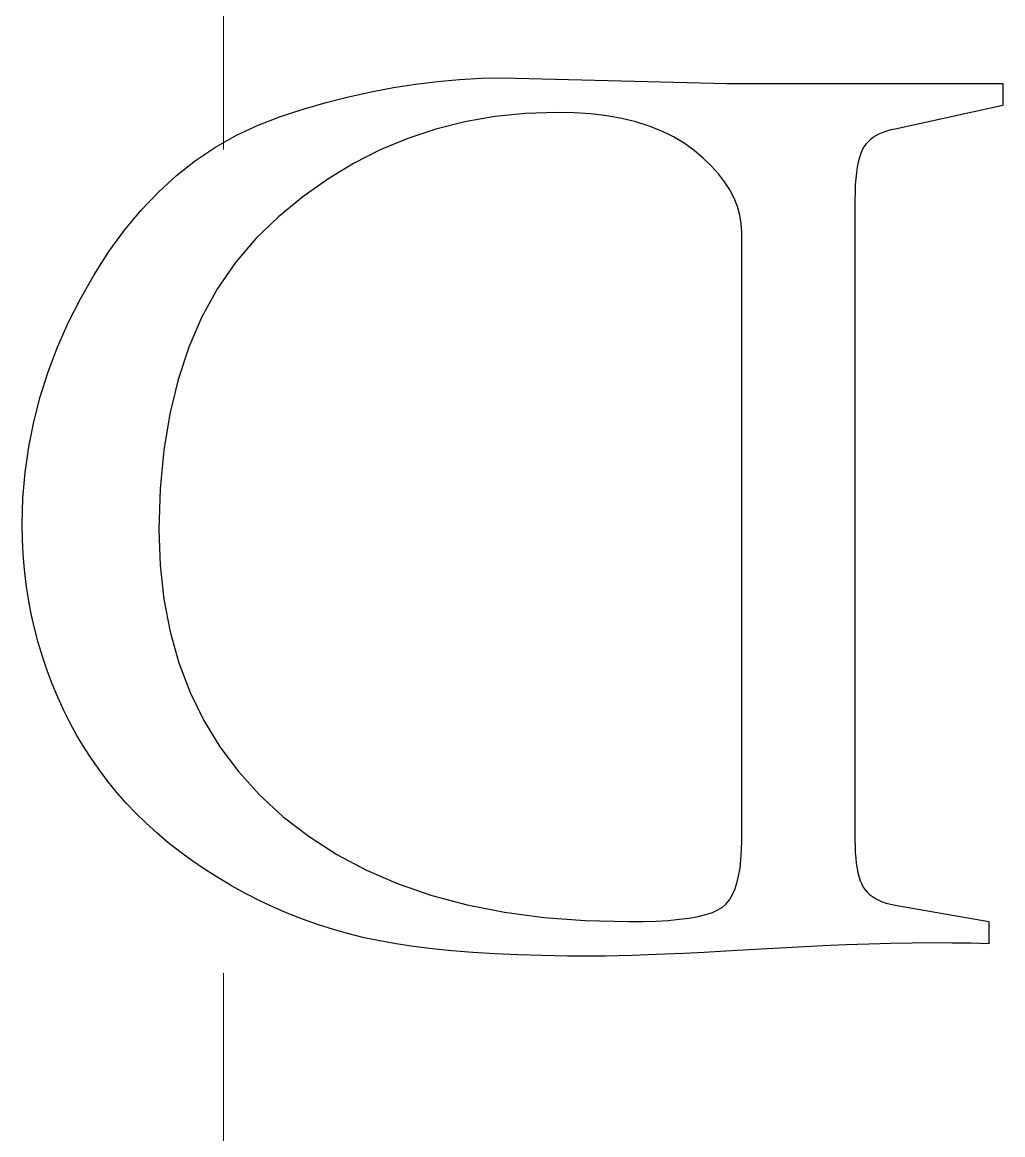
# Model space of a CAD drawing. Header units: millimetres. Extents: x -105 to 105, y -148 to 148.
# Drawn here: x 0.373 to 2.753, y 82.397 to 85.098 of the extents above; entities that cross this region are included whole.
import ezdxf

# ---------------------------------------------------------------- set-up
doc = ezdxf.new("R2010")
doc.units = ezdxf.units.MM
doc.linetypes.add('点画线', pattern=[18, 12, -2, 2, -2])
doc.layers.get('0').update_dxf_attribs({"lineweight": 18})

msp = doc.modelspace()

# ---------------------------------------------------------------- linework, layer by layer
at = {"linetype": '点画线'}
msp.add_line((0.8608, 118.7892), (0.8608, 75.0576), dxfattribs=at)
at = {"color": 7, "lineweight": 30, "ltscale": 0.001378}
msp.add_line((1.2193, 84.9287), (1.2734, 84.9391), dxfattribs=at)
at = {"color": 7, "lineweight": 30, "ltscale": 0.001362}
msp.add_line((1.2734, 84.9391), (1.3272, 84.9475), dxfattribs=at)
at = {"color": 7, "lineweight": 30, "ltscale": 0.001347}
msp.add_line((1.3272, 84.9475), (1.3807, 84.9541), dxfattribs=at)
at = {"color": 7, "lineweight": 30, "ltscale": 0.001334}
msp.add_line((1.3807, 84.9541), (1.4338, 84.9588), dxfattribs=at)
at = {"color": 7, "lineweight": 30, "ltscale": 0.001322}
msp.add_line((1.4338, 84.9588), (1.4866, 84.9616), dxfattribs=at)
at = {"color": 7, "lineweight": 30, "ltscale": 0.001312}
msp.add_line((1.4866, 84.9616), (1.5391, 84.9625), dxfattribs=at)
at = {"color": 7, "lineweight": 30, "ltscale": 0.013581}
msp.add_line((1.5391, 84.9625), (2.0821, 84.9491), dxfattribs=at)
at = {"color": 7, "lineweight": 30, "ltscale": 0.016761}
msp.add_line((2.0821, 84.9491), (2.7526, 84.9491), dxfattribs=at)
at = {"color": 7, "lineweight": 30, "ltscale": 0.001341}
for p, q in [((2.7526, 84.9491), (2.7526, 84.8955)), ((2.719, 82.9143), (2.719, 82.8607))]:
    msp.add_line(p, q, dxfattribs=at)
at = {"color": 7, "lineweight": 30, "ltscale": 0.001415}
msp.add_line((1.11, 84.9025), (1.1648, 84.9165), dxfattribs=at)
at = {"color": 7, "lineweight": 30, "ltscale": 0.001396}
msp.add_line((1.1648, 84.9165), (1.2193, 84.9287), dxfattribs=at)
at = {"color": 7, "lineweight": 30, "ltscale": 0.001457}
for p, q in [((0.9994, 84.8687), (1.0548, 84.8865)), ((0.7934, 84.7622), (0.8418, 84.7947))]:
    msp.add_line(p, q, dxfattribs=at)
at = {"color": 7, "lineweight": 30, "ltscale": 0.001435}
msp.add_line((1.0548, 84.8865), (1.11, 84.9025), dxfattribs=at)
at = {"color": 7, "lineweight": 30, "ltscale": 0.00669}
msp.add_line((2.7526, 84.8955), (2.4911, 84.8385), dxfattribs=at)
at = {"color": 7, "lineweight": 30, "ltscale": 0.00146}
msp.add_line((0.9448, 84.8479), (0.9994, 84.8687), dxfattribs=at)
at = {"color": 7, "lineweight": 30, "ltscale": 0.001836}
msp.add_line((1.5194, 84.8686), (1.4471, 84.856), dxfattribs=at)
at = {"color": 7, "lineweight": 30, "ltscale": 0.001865}
msp.add_line((1.5937, 84.8762), (1.5194, 84.8686), dxfattribs=at)
at = {"color": 7, "lineweight": 30, "ltscale": 0.001905}
msp.add_line((1.6698, 84.8787), (1.5937, 84.8762), dxfattribs=at)
at = {"color": 7, "lineweight": 30, "ltscale": 0.001064}
msp.add_line((1.7124, 84.8778), (1.6698, 84.8787), dxfattribs=at)
at = {"color": 7, "lineweight": 30, "ltscale": 0.001015}
msp.add_line((1.7529, 84.875), (1.7124, 84.8778), dxfattribs=at)
at = {"color": 7, "lineweight": 30, "ltscale": 0.000968538}
msp.add_line((1.7913, 84.8704), (1.7529, 84.875), dxfattribs=at)
at = {"color": 7, "lineweight": 30, "ltscale": 0.000924755}
msp.add_line((1.8278, 84.864), (1.7913, 84.8704), dxfattribs=at)
at = {"color": 7, "lineweight": 30, "ltscale": 0.000883734}
msp.add_line((1.8621, 84.8557), (1.8278, 84.864), dxfattribs=at)
at = {"color": 7, "lineweight": 30, "ltscale": 0.001451}
msp.add_line((0.8922, 84.8233), (0.9448, 84.8479), dxfattribs=at)
at = {"color": 7, "lineweight": 30, "ltscale": 0.001805}
msp.add_line((1.3767, 84.8382), (1.3082, 84.8155), dxfattribs=at)
at = {"color": 7, "lineweight": 30, "ltscale": 0.001815}
msp.add_line((1.4471, 84.856), (1.3767, 84.8382), dxfattribs=at)
at = {"color": 7, "lineweight": 30, "ltscale": 0.000847205}
msp.add_line((1.8945, 84.8455), (1.8621, 84.8557), dxfattribs=at)
at = {"color": 7, "lineweight": 30, "ltscale": 0.000814349}
msp.add_line((1.9248, 84.8336), (1.8945, 84.8455), dxfattribs=at)
at = {"color": 7, "lineweight": 30, "ltscale": 0.000786146}
msp.add_line((1.953, 84.8197), (1.9248, 84.8336), dxfattribs=at)
at = {"color": 7, "lineweight": 30, "ltscale": 0.000231288}
msp.add_line((2.4618, 84.8304), (2.4533, 84.8267), dxfattribs=at)
at = {"color": 7, "lineweight": 30, "ltscale": 0.000241767}
msp.add_line((2.4709, 84.8335), (2.4618, 84.8304), dxfattribs=at)
at = {"color": 7, "lineweight": 30, "ltscale": 0.000253591}
msp.add_line((2.4807, 84.8363), (2.4709, 84.8335), dxfattribs=at)
at = {"color": 7, "lineweight": 30, "ltscale": 0.000266137}
msp.add_line((2.4911, 84.8385), (2.4807, 84.8363), dxfattribs=at)
at = {"color": 7, "lineweight": 30, "ltscale": 0.00145}
msp.add_line((0.8418, 84.7947), (0.8922, 84.8233), dxfattribs=at)
at = {"color": 7, "lineweight": 30, "ltscale": 0.001804}
msp.add_line((1.3082, 84.8155), (1.2416, 84.7876), dxfattribs=at)
at = {"color": 7, "lineweight": 30, "ltscale": 0.000763208}
msp.add_line((1.9792, 84.8041), (1.953, 84.8197), dxfattribs=at)
at = {"color": 7, "lineweight": 30, "ltscale": 0.000745791}
msp.add_line((2.0033, 84.7865), (1.9792, 84.8041), dxfattribs=at)
at = {"color": 7, "lineweight": 30, "ltscale": 0.000200245}
msp.add_line((2.4257, 84.8074), (2.4203, 84.8014), dxfattribs=at)
at = {"color": 7, "lineweight": 30, "ltscale": 0.000203115}
msp.add_line((2.4316, 84.8129), (2.4257, 84.8074), dxfattribs=at)
at = {"color": 7, "lineweight": 30, "ltscale": 0.000207839}
msp.add_line((2.4382, 84.818), (2.4316, 84.8129), dxfattribs=at)
at = {"color": 7, "lineweight": 30, "ltscale": 0.000213872}
msp.add_line((2.4454, 84.8226), (2.4382, 84.818), dxfattribs=at)
at = {"color": 7, "lineweight": 30, "ltscale": 0.000221988}
msp.add_line((2.4533, 84.8267), (2.4454, 84.8226), dxfattribs=at)
at = {"color": 7, "lineweight": 30, "ltscale": 0.001814}
msp.add_line((1.2416, 84.7876), (1.1769, 84.7547), dxfattribs=at)
at = {"color": 7, "lineweight": 30, "ltscale": 0.00071961}
msp.add_line((2.0253, 84.768), (2.0033, 84.7865), dxfattribs=at)
at = {"color": 7, "lineweight": 30, "ltscale": 0.000256161}
msp.add_line((2.4078, 84.7791), (2.4046, 84.7694), dxfattribs=at)
at = {"color": 7, "lineweight": 30, "ltscale": 0.000232267}
msp.add_line((2.4115, 84.7876), (2.4078, 84.7791), dxfattribs=at)
at = {"color": 7, "lineweight": 30, "ltscale": 0.000209869}
msp.add_line((2.4157, 84.7949), (2.4115, 84.7876), dxfattribs=at)
at = {"color": 7, "lineweight": 30, "ltscale": 0.000199732}
msp.add_line((2.4203, 84.8014), (2.4157, 84.7949), dxfattribs=at)
at = {"color": 7, "lineweight": 30, "ltscale": 0.001473}
for p, q in [((0.7471, 84.7258), (0.7934, 84.7622)), ((2.3157, 82.8553), (2.2568, 82.8524))]:
    msp.add_line(p, q, dxfattribs=at)
at = {"color": 7, "lineweight": 30, "ltscale": 0.001834}
msp.add_line((1.1769, 84.7547), (1.1141, 84.7167), dxfattribs=at)
at = {"color": 7, "lineweight": 30, "ltscale": 0.000681496}
msp.add_line((2.045, 84.7491), (2.0253, 84.768), dxfattribs=at)
at = {"color": 7, "lineweight": 30, "ltscale": 0.000646979}
msp.add_line((2.0623, 84.7299), (2.045, 84.7491), dxfattribs=at)
at = {"color": 7, "lineweight": 30, "ltscale": 0.000309313}
msp.add_line((2.4017, 84.7584), (2.3993, 84.7463), dxfattribs=at)
at = {"color": 7, "lineweight": 30, "ltscale": 0.000282383}
msp.add_line((2.4046, 84.7694), (2.4017, 84.7584), dxfattribs=at)
at = {"color": 7, "lineweight": 30, "ltscale": 0.001496}
msp.add_line((0.7029, 84.6854), (0.7471, 84.7258), dxfattribs=at)
at = {"color": 7, "lineweight": 30, "ltscale": 0.000615214}
msp.add_line((2.0774, 84.7104), (2.0623, 84.7299), dxfattribs=at)
at = {"color": 7, "lineweight": 30, "ltscale": 0.000365726}
msp.add_line((2.3974, 84.733), (2.3958, 84.7184), dxfattribs=at)
at = {"color": 7, "lineweight": 30, "ltscale": 0.000336989}
msp.add_line((2.3993, 84.7463), (2.3974, 84.733), dxfattribs=at)
at = {"color": 7, "lineweight": 30, "ltscale": 0.001863}
msp.add_line((1.1141, 84.7167), (1.0533, 84.6737), dxfattribs=at)
at = {"color": 7, "lineweight": 30, "ltscale": 0.000588284}
msp.add_line((2.0901, 84.6906), (2.0774, 84.7104), dxfattribs=at)
at = {"color": 7, "lineweight": 30, "ltscale": 0.000424313}
msp.add_line((2.3947, 84.7027), (2.3941, 84.6857), dxfattribs=at)
at = {"color": 7, "lineweight": 30, "ltscale": 0.000394811}
msp.add_line((2.3958, 84.7184), (2.3947, 84.7027), dxfattribs=at)
at = {"color": 7, "lineweight": 30, "ltscale": 0.001528}
msp.add_line((0.6608, 84.6412), (0.7029, 84.6854), dxfattribs=at)
at = {"color": 7, "lineweight": 30, "ltscale": 0.001902}
msp.add_line((1.0533, 84.6737), (0.9943, 84.6256), dxfattribs=at)
at = {"color": 7, "lineweight": 30, "ltscale": 0.000565761}
msp.add_line((2.1005, 84.6705), (2.0901, 84.6906), dxfattribs=at)
at = {"color": 7, "lineweight": 30, "ltscale": 0.000548777}
msp.add_line((2.1086, 84.6501), (2.1005, 84.6705), dxfattribs=at)
at = {"color": 7, "lineweight": 30, "ltscale": 0.000454364}
msp.add_line((2.3941, 84.6857), (2.3939, 84.6675), dxfattribs=at)
at = {"color": 7, "lineweight": 30, "ltscale": 0.001567}
msp.add_line((0.6207, 84.593), (0.6608, 84.6412), dxfattribs=at)
at = {"color": 7, "lineweight": 30, "ltscale": 0.000537281}
msp.add_line((2.1144, 84.6294), (2.1086, 84.6501), dxfattribs=at)
at = {"color": 7, "lineweight": 30, "ltscale": 0.038885}
msp.add_line((2.3939, 84.6675), (2.3939, 83.1121), dxfattribs=at)
at = {"color": 7, "lineweight": 30, "ltscale": 0.001914}
for p, q in [((0.9943, 84.6256), (0.9392, 84.5725)), ((0.7526, 83.5424), (0.7798, 83.4708))]:
    msp.add_line(p, q, dxfattribs=at)
at = {"color": 7, "lineweight": 30, "ltscale": 0.000532028}
msp.add_line((2.1178, 84.6084), (2.1144, 84.6294), dxfattribs=at)
at = {"color": 7, "lineweight": 30, "ltscale": 0.001612}
msp.add_line((0.5827, 84.5409), (0.6207, 84.593), dxfattribs=at)
at = {"color": 7, "lineweight": 30, "ltscale": 0.0005335}
msp.add_line((2.119, 84.5871), (2.1178, 84.6084), dxfattribs=at)
at = {"color": 7, "lineweight": 30, "ltscale": 0.036874}
msp.add_line((2.119, 83.1121), (2.119, 84.5871), dxfattribs=at)
at = {"color": 7, "lineweight": 30, "ltscale": 0.001907}
msp.add_line((0.9392, 84.5725), (0.89, 84.5143), dxfattribs=at)
at = {"color": 7, "lineweight": 30, "ltscale": 0.001664}
msp.add_line((0.5468, 84.4848), (0.5827, 84.5409), dxfattribs=at)
at = {"color": 7, "lineweight": 30, "ltscale": 0.00192}
msp.add_line((0.89, 84.5143), (0.8465, 84.451), dxfattribs=at)
at = {"color": 7, "lineweight": 30, "ltscale": 0.001675}
msp.add_line((0.5137, 84.4266), (0.5468, 84.4848), dxfattribs=at)
at = {"color": 7, "lineweight": 30, "ltscale": 0.001645}
msp.add_line((0.4841, 84.3679), (0.5137, 84.4266), dxfattribs=at)
at = {"color": 7, "lineweight": 30, "ltscale": 0.001951}
msp.add_line((0.8465, 84.451), (0.8088, 84.3827), dxfattribs=at)
at = {"color": 7, "lineweight": 30, "ltscale": 0.002001}
msp.add_line((0.8088, 84.3827), (0.7769, 84.3093), dxfattribs=at)
at = {"color": 7, "lineweight": 30, "ltscale": 0.001619}
msp.add_line((0.4579, 84.3086), (0.4841, 84.3679), dxfattribs=at)
at = {"color": 7, "lineweight": 30, "ltscale": 0.001598}
msp.add_line((0.4353, 84.2489), (0.4579, 84.3086), dxfattribs=at)
at = {"color": 7, "lineweight": 30, "ltscale": 0.002067}
msp.add_line((0.7769, 84.3093), (0.7508, 84.2308), dxfattribs=at)
at = {"color": 7, "lineweight": 30, "ltscale": 0.001581}
msp.add_line((0.4161, 84.1886), (0.4353, 84.2489), dxfattribs=at)
at = {"color": 7, "lineweight": 30, "ltscale": 0.002149}
msp.add_line((0.7508, 84.2308), (0.7305, 84.1473), dxfattribs=at)
at = {"color": 7, "lineweight": 30, "ltscale": 0.001569}
msp.add_line((0.4004, 84.1278), (0.4161, 84.1886), dxfattribs=at)
at = {"color": 7, "lineweight": 30, "ltscale": 0.001562}
for p, q in [((0.3882, 84.0666), (0.4004, 84.1278)), ((0.3742, 83.9425), (0.3795, 84.0048))]:
    msp.add_line(p, q, dxfattribs=at)
at = {"color": 7, "lineweight": 30, "ltscale": 0.002244}
msp.add_line((0.7305, 84.1473), (0.716, 84.0587), dxfattribs=at)
at = {"color": 7, "lineweight": 30, "ltscale": 0.001559}
msp.add_line((0.3795, 84.0048), (0.3882, 84.0666), dxfattribs=at)
at = {"color": 7, "lineweight": 30, "ltscale": 0.002351}
msp.add_line((0.716, 84.0587), (0.7073, 83.9651), dxfattribs=at)
at = {"color": 7, "lineweight": 30, "ltscale": 0.00157}
msp.add_line((0.3725, 83.8798), (0.3742, 83.9425), dxfattribs=at)
at = {"color": 7, "lineweight": 30, "ltscale": 0.002469}
msp.add_line((0.7073, 83.9651), (0.7044, 83.8664), dxfattribs=at)
at = {"color": 7, "lineweight": 30, "ltscale": 0.000933578}
msp.add_line((0.3731, 83.8424), (0.3725, 83.8798), dxfattribs=at)
at = {"color": 7, "lineweight": 30, "ltscale": 0.002167}
msp.add_line((0.7044, 83.8664), (0.7074, 83.7797), dxfattribs=at)
at = {"color": 7, "lineweight": 30, "ltscale": 0.000924644}
msp.add_line((0.3749, 83.8055), (0.3731, 83.8424), dxfattribs=at)
at = {"color": 7, "lineweight": 30, "ltscale": 0.000916721}
msp.add_line((0.3779, 83.7689), (0.3749, 83.8055), dxfattribs=at)
at = {"color": 7, "lineweight": 30, "ltscale": 0.002084}
msp.add_line((0.7074, 83.7797), (0.7164, 83.6969), dxfattribs=at)
at = {"color": 7, "lineweight": 30, "ltscale": 0.00090948}
msp.add_line((0.3822, 83.7328), (0.3779, 83.7689), dxfattribs=at)
at = {"color": 7, "lineweight": 30, "ltscale": 0.000903636}
msp.add_line((0.3876, 83.6971), (0.3822, 83.7328), dxfattribs=at)
at = {"color": 7, "lineweight": 30, "ltscale": 0.000898745}
msp.add_line((0.3942, 83.6617), (0.3876, 83.6971), dxfattribs=at)
at = {"color": 7, "lineweight": 30, "ltscale": 0.002013}
msp.add_line((0.7164, 83.6969), (0.7315, 83.6178), dxfattribs=at)
at = {"color": 7, "lineweight": 30, "ltscale": 0.00089497}
msp.add_line((0.4021, 83.6268), (0.3942, 83.6617), dxfattribs=at)
at = {"color": 7, "lineweight": 30, "ltscale": 0.000892412}
msp.add_line((0.4111, 83.5923), (0.4021, 83.6268), dxfattribs=at)
at = {"color": 7, "lineweight": 30, "ltscale": 0.001957}
msp.add_line((0.7315, 83.6178), (0.7526, 83.5424), dxfattribs=at)
at = {"color": 7, "lineweight": 30, "ltscale": 0.000890892}
msp.add_line((0.4214, 83.5582), (0.4111, 83.5923), dxfattribs=at)
at = {"color": 7, "lineweight": 30, "ltscale": 0.000890395}
msp.add_line((0.4328, 83.5244), (0.4214, 83.5582), dxfattribs=at)
at = {"color": 7, "lineweight": 30, "ltscale": 0.000885792}
msp.add_line((0.4454, 83.4913), (0.4328, 83.5244), dxfattribs=at)
at = {"color": 7, "lineweight": 30, "ltscale": 0.000876926}
msp.add_line((0.4589, 83.4589), (0.4454, 83.4913), dxfattribs=at)
at = {"color": 7, "lineweight": 30, "ltscale": 0.000869083}
msp.add_line((0.4734, 83.4273), (0.4589, 83.4589), dxfattribs=at)
at = {"color": 7, "lineweight": 30, "ltscale": 0.001888}
msp.add_line((0.7798, 83.4708), (0.813, 83.403), dxfattribs=at)
at = {"color": 7, "lineweight": 30, "ltscale": 0.00086212}
msp.add_line((0.4889, 83.3965), (0.4734, 83.4273), dxfattribs=at)
at = {"color": 7, "lineweight": 30, "ltscale": 0.001878}
msp.add_line((0.813, 83.403), (0.8522, 83.3389), dxfattribs=at)
at = {"color": 7, "lineweight": 30, "ltscale": 0.000856392}
msp.add_line((0.5053, 83.3665), (0.4889, 83.3965), dxfattribs=at)
at = {"color": 7, "lineweight": 30, "ltscale": 0.000851859}
msp.add_line((0.5228, 83.3372), (0.5053, 83.3665), dxfattribs=at)
at = {"color": 7, "lineweight": 30, "ltscale": 0.00084804}
msp.add_line((0.5411, 83.3087), (0.5228, 83.3372), dxfattribs=at)
at = {"color": 7, "lineweight": 30, "ltscale": 0.001886}
msp.add_line((0.8522, 83.3389), (0.8975, 83.2785), dxfattribs=at)
at = {"color": 7, "lineweight": 30, "ltscale": 0.000845643}
msp.add_line((0.5605, 83.2809), (0.5411, 83.3087), dxfattribs=at)
at = {"color": 7, "lineweight": 30, "ltscale": 0.000844501}
msp.add_line((0.5808, 83.254), (0.5605, 83.2809), dxfattribs=at)
at = {"color": 7, "lineweight": 30, "ltscale": 0.001909}
msp.add_line((0.8975, 83.2785), (0.9487, 83.2219), dxfattribs=at)
at = {"color": 7, "lineweight": 30, "ltscale": 0.000844032}
msp.add_line((0.6021, 83.2278), (0.5808, 83.254), dxfattribs=at)
at = {"color": 7, "lineweight": 30, "ltscale": 0.000848213}
msp.add_line((0.6245, 83.2023), (0.6021, 83.2278), dxfattribs=at)
at = {"color": 7, "lineweight": 30, "ltscale": 0.001949}
msp.add_line((0.9487, 83.2219), (1.0061, 83.1691), dxfattribs=at)
at = {"color": 7, "lineweight": 30, "ltscale": 0.000856979}
msp.add_line((0.6481, 83.1774), (0.6245, 83.2023), dxfattribs=at)
at = {"color": 7, "lineweight": 30, "ltscale": 0.000866735}
msp.add_line((0.6729, 83.1532), (0.6481, 83.1774), dxfattribs=at)
at = {"color": 7, "lineweight": 30, "ltscale": 0.00198}
msp.add_line((1.0061, 83.1691), (1.0688, 83.1207), dxfattribs=at)
at = {"color": 7, "lineweight": 30, "ltscale": 0.000877844}
msp.add_line((0.6989, 83.1296), (0.6729, 83.1532), dxfattribs=at)
at = {"color": 7, "lineweight": 30, "ltscale": 0.000889992}
msp.add_line((0.7262, 83.1067), (0.6989, 83.1296), dxfattribs=at)
at = {"color": 7, "lineweight": 30, "ltscale": 0.000903502}
msp.add_line((0.7546, 83.0844), (0.7262, 83.1067), dxfattribs=at)
at = {"color": 7, "lineweight": 30, "ltscale": 0.002003}
msp.add_line((1.0688, 83.1207), (1.1361, 83.0774), dxfattribs=at)
at = {"color": 7, "lineweight": 30, "ltscale": 0.000614086}
msp.add_line((2.1185, 83.0876), (2.119, 83.1121), dxfattribs=at)
at = {"color": 7, "lineweight": 30, "ltscale": 0.000390656}
msp.add_line((2.3939, 83.1121), (2.3941, 83.0965), dxfattribs=at)
at = {"color": 7, "lineweight": 30, "ltscale": 0.000917577}
msp.add_line((0.7842, 83.0627), (0.7546, 83.0844), dxfattribs=at)
at = {"color": 7, "lineweight": 30, "ltscale": 0.002039}
msp.add_line((1.1361, 83.0774), (1.2082, 83.0392), dxfattribs=at)
at = {"color": 7, "lineweight": 30, "ltscale": 0.000568723}
msp.add_line((2.1171, 83.0649), (2.1185, 83.0876), dxfattribs=at)
at = {"color": 7, "lineweight": 30, "ltscale": 0.000367482}
msp.add_line((2.3941, 83.0965), (2.3947, 83.0818), dxfattribs=at)
at = {"color": 7, "lineweight": 30, "ltscale": 0.000344245}
msp.add_line((2.3947, 83.0818), (2.3957, 83.0681), dxfattribs=at)
at = {"color": 7, "lineweight": 30, "ltscale": 0.000933372}
msp.add_line((0.8151, 83.0417), (0.7842, 83.0627), dxfattribs=at)
at = {"color": 7, "lineweight": 30, "ltscale": 0.000525125}
msp.add_line((2.1148, 83.044), (2.1171, 83.0649), dxfattribs=at)
at = {"color": 7, "lineweight": 30, "ltscale": 0.000322161}
msp.add_line((2.3957, 83.0681), (2.3971, 83.0553), dxfattribs=at)
at = {"color": 7, "lineweight": 30, "ltscale": 0.000300018}
msp.add_line((2.3971, 83.0553), (2.3989, 83.0434), dxfattribs=at)
at = {"color": 7, "lineweight": 30, "ltscale": 0.000949724}
msp.add_line((0.8471, 83.0213), (0.8151, 83.0417), dxfattribs=at)
at = {"color": 7, "lineweight": 30, "ltscale": 0.000966775}
msp.add_line((0.8804, 83.0015), (0.8471, 83.0213), dxfattribs=at)
at = {"color": 7, "lineweight": 30, "ltscale": 0.00209}
msp.add_line((1.2082, 83.0392), (1.285, 83.0061), dxfattribs=at)
at = {"color": 7, "lineweight": 30, "ltscale": 0.000442341}
msp.add_line((2.1073, 83.0078), (2.1115, 83.025), dxfattribs=at)
at = {"color": 7, "lineweight": 30, "ltscale": 0.000482556}
msp.add_line((2.1115, 83.025), (2.1148, 83.044), dxfattribs=at)
at = {"color": 7, "lineweight": 30, "ltscale": 0.000278864}
msp.add_line((2.3989, 83.0434), (2.4011, 83.0325), dxfattribs=at)
at = {"color": 7, "lineweight": 30, "ltscale": 0.000258101}
msp.add_line((2.4011, 83.0325), (2.4037, 83.0225), dxfattribs=at)
at = {"color": 7, "lineweight": 30, "ltscale": 0.000238428}
msp.add_line((2.4037, 83.0225), (2.4067, 83.0134), dxfattribs=at)
at = {"color": 7, "lineweight": 30, "ltscale": 0.000973589}
msp.add_line((0.9144, 82.9827), (0.8804, 83.0015), dxfattribs=at)
at = {"color": 7, "lineweight": 30, "ltscale": 0.002154}
msp.add_line((1.285, 83.0061), (1.3664, 82.978), dxfattribs=at)
at = {"color": 7, "lineweight": 30, "ltscale": 0.000404539}
msp.add_line((2.1021, 82.9924), (2.1073, 83.0078), dxfattribs=at)
at = {"color": 7, "lineweight": 30, "ltscale": 0.000220096}
msp.add_line((2.4067, 83.0134), (2.4102, 83.0053), dxfattribs=at)
at = {"color": 7, "lineweight": 30, "ltscale": 0.000203335}
msp.add_line((2.4102, 83.0053), (2.414, 82.9981), dxfattribs=at)
at = {"color": 7, "lineweight": 30, "ltscale": 0.00019542}
msp.add_line((2.414, 82.9981), (2.4184, 82.9917), dxfattribs=at)
at = {"color": 7, "lineweight": 30, "ltscale": 0.00096895}
msp.add_line((0.949, 82.965), (0.9144, 82.9827), dxfattribs=at)
at = {"color": 7, "lineweight": 30, "ltscale": 0.002229}
msp.add_line((1.3664, 82.978), (1.4526, 82.9551), dxfattribs=at)
at = {"color": 7, "lineweight": 30, "ltscale": 0.000316058}
msp.add_line((2.081, 82.9575), (2.089, 82.9673), dxfattribs=at)
at = {"color": 7, "lineweight": 30, "ltscale": 0.000340161}
msp.add_line((2.089, 82.9673), (2.096, 82.979), dxfattribs=at)
at = {"color": 7, "lineweight": 30, "ltscale": 0.00037023}
msp.add_line((2.096, 82.979), (2.1021, 82.9924), dxfattribs=at)
at = {"color": 7, "lineweight": 30, "ltscale": 0.000197241}
msp.add_line((2.4184, 82.9917), (2.4235, 82.9857), dxfattribs=at)
at = {"color": 7, "lineweight": 30, "ltscale": 0.000201714}
msp.add_line((2.4235, 82.9857), (2.4294, 82.9801), dxfattribs=at)
at = {"color": 7, "lineweight": 30, "ltscale": 0.000208026}
msp.add_line((2.4294, 82.9801), (2.436, 82.9751), dxfattribs=at)
at = {"color": 7, "lineweight": 30, "ltscale": 0.000216452}
msp.add_line((2.436, 82.9751), (2.4433, 82.9705), dxfattribs=at)
at = {"color": 7, "lineweight": 30, "ltscale": 0.000226819}
msp.add_line((2.4433, 82.9705), (2.4514, 82.9664), dxfattribs=at)
at = {"color": 7, "lineweight": 30, "ltscale": 0.000965446}
msp.add_line((0.9839, 82.9486), (0.949, 82.965), dxfattribs=at)
at = {"color": 7, "lineweight": 30, "ltscale": 0.000962569}
msp.add_line((1.0193, 82.9334), (0.9839, 82.9486), dxfattribs=at)
at = {"color": 7, "lineweight": 30, "ltscale": 0.002314}
msp.add_line((1.4526, 82.9551), (1.5434, 82.9373), dxfattribs=at)
at = {"color": 7, "lineweight": 30, "ltscale": 0.00036697}
msp.add_line((2.0479, 82.9369), (2.0613, 82.9429), dxfattribs=at)
at = {"color": 7, "lineweight": 30, "ltscale": 0.000316066}
msp.add_line((2.0613, 82.9429), (2.0721, 82.9495), dxfattribs=at)
at = {"color": 7, "lineweight": 30, "ltscale": 0.000298816}
msp.add_line((2.0721, 82.9495), (2.081, 82.9575), dxfattribs=at)
at = {"color": 7, "lineweight": 30, "ltscale": 0.000238419}
msp.add_line((2.4514, 82.9664), (2.4602, 82.9627), dxfattribs=at)
at = {"color": 7, "lineweight": 30, "ltscale": 0.000251697}
msp.add_line((2.4602, 82.9627), (2.4698, 82.9595), dxfattribs=at)
at = {"color": 7, "lineweight": 30, "ltscale": 0.000266159}
msp.add_line((2.4698, 82.9595), (2.4801, 82.9568), dxfattribs=at)
at = {"color": 7, "lineweight": 30, "ltscale": 0.000281446}
msp.add_line((2.4801, 82.9568), (2.4911, 82.9546), dxfattribs=at)
at = {"color": 7, "lineweight": 30, "ltscale": 0.005787}
msp.add_line((2.4911, 82.9546), (2.719, 82.9143), dxfattribs=at)
at = {"color": 7, "lineweight": 30, "ltscale": 0.000961853}
msp.add_line((1.0551, 82.9194), (1.0193, 82.9334), dxfattribs=at)
at = {"color": 7, "lineweight": 30, "ltscale": 0.00096122}
msp.add_line((1.0914, 82.9066), (1.0551, 82.9194), dxfattribs=at)
at = {"color": 7, "lineweight": 30, "ltscale": 0.00241}
msp.add_line((1.5434, 82.9373), (1.639, 82.9245), dxfattribs=at)
at = {"color": 7, "lineweight": 30, "ltscale": 0.002513}
msp.add_line((1.639, 82.9245), (1.7392, 82.9169), dxfattribs=at)
at = {"color": 7, "lineweight": 30, "ltscale": 0.002624}
msp.add_line((1.7392, 82.9169), (1.8441, 82.9143), dxfattribs=at)
at = {"color": 7, "lineweight": 30, "ltscale": 0.000871704}
msp.add_line((1.8441, 82.9143), (1.879, 82.9147), dxfattribs=at)
at = {"color": 7, "lineweight": 30, "ltscale": 0.00080476}
msp.add_line((1.879, 82.9147), (1.9112, 82.9158), dxfattribs=at)
at = {"color": 7, "lineweight": 30, "ltscale": 0.000739066}
msp.add_line((1.9112, 82.9158), (1.9407, 82.9175), dxfattribs=at)
at = {"color": 7, "lineweight": 30, "ltscale": 0.000673085}
msp.add_line((1.9407, 82.9175), (1.9675, 82.92), dxfattribs=at)
at = {"color": 7, "lineweight": 30, "ltscale": 0.000608465}
msp.add_line((1.9675, 82.92), (1.9916, 82.9231), dxfattribs=at)
at = {"color": 7, "lineweight": 30, "ltscale": 0.000545182}
msp.add_line((1.9916, 82.9231), (2.0131, 82.927), dxfattribs=at)
at = {"color": 7, "lineweight": 30, "ltscale": 0.000482962}
msp.add_line((2.0131, 82.927), (2.0318, 82.9316), dxfattribs=at)
at = {"color": 7, "lineweight": 30, "ltscale": 0.000423542}
msp.add_line((2.0318, 82.9316), (2.0479, 82.9369), dxfattribs=at)
at = {"color": 7, "lineweight": 30, "ltscale": 0.000961789}
msp.add_line((1.128, 82.895), (1.0914, 82.9066), dxfattribs=at)
at = {"color": 7, "lineweight": 30, "ltscale": 0.000963971}
msp.add_line((1.1652, 82.8846), (1.128, 82.895), dxfattribs=at)
at = {"color": 7, "lineweight": 30, "ltscale": 0.000966476}
msp.add_line((1.2027, 82.8754), (1.1652, 82.8846), dxfattribs=at)
at = {"color": 7, "lineweight": 30, "ltscale": 0.000970773}
msp.add_line((1.2407, 82.8674), (1.2027, 82.8754), dxfattribs=at)
at = {"color": 7, "lineweight": 30, "ltscale": 0.001005}
msp.add_line((1.2803, 82.8604), (1.2407, 82.8674), dxfattribs=at)
at = {"color": 7, "lineweight": 30, "ltscale": 0.00107}
msp.add_line((1.3226, 82.8541), (1.2803, 82.8604), dxfattribs=at)
at = {"color": 7, "lineweight": 30, "ltscale": 0.001379}
msp.add_line((2.4278, 82.8597), (2.3727, 82.8578), dxfattribs=at)
at = {"color": 7, "lineweight": 30, "ltscale": 0.001331}
msp.add_line((2.481, 82.8611), (2.4278, 82.8597), dxfattribs=at)
at = {"color": 7, "lineweight": 30, "ltscale": 0.001284}
msp.add_line((2.5324, 82.862), (2.481, 82.8611), dxfattribs=at)
at = {"color": 7, "lineweight": 30, "ltscale": 0.001237}
msp.add_line((2.5819, 82.8625), (2.5324, 82.862), dxfattribs=at)
at = {"color": 7, "lineweight": 30, "ltscale": 0.00119}
msp.add_line((2.6295, 82.8624), (2.5819, 82.8625), dxfattribs=at)
at = {"color": 7, "lineweight": 30, "ltscale": 0.001143}
msp.add_line((2.6752, 82.8618), (2.6295, 82.8624), dxfattribs=at)
at = {"color": 7, "lineweight": 30, "ltscale": 0.001096}
msp.add_line((2.719, 82.8607), (2.6752, 82.8618), dxfattribs=at)
at = {"color": 7, "lineweight": 30, "ltscale": 0.001136}
for p, q in [((1.3677, 82.8486), (1.3226, 82.8541)), ((1.9783, 82.8372), (1.933, 82.8352))]:
    msp.add_line(p, q, dxfattribs=at)
at = {"color": 7, "lineweight": 30, "ltscale": 0.001202}
msp.add_line((1.4156, 82.8438), (1.3677, 82.8486), dxfattribs=at)
at = {"color": 7, "lineweight": 30, "ltscale": 0.001269}
msp.add_line((1.4662, 82.8398), (1.4156, 82.8438), dxfattribs=at)
at = {"color": 7, "lineweight": 30, "ltscale": 0.001336}
msp.add_line((1.5195, 82.8364), (1.4662, 82.8398), dxfattribs=at)
at = {"color": 7, "lineweight": 30, "ltscale": 0.001404}
msp.add_line((1.5756, 82.8339), (1.5195, 82.8364), dxfattribs=at)
at = {"color": 7, "lineweight": 30, "ltscale": 0.001471}
msp.add_line((1.6344, 82.832), (1.5756, 82.8339), dxfattribs=at)
at = {"color": 7, "lineweight": 30, "ltscale": 0.00154}
msp.add_line((1.696, 82.8309), (1.6344, 82.832), dxfattribs=at)
at = {"color": 7, "lineweight": 30, "ltscale": 0.000863384}
msp.add_line((1.853, 82.8322), (1.8185, 82.8313), dxfattribs=at)
at = {"color": 7, "lineweight": 30, "ltscale": 0.000954219}
msp.add_line((1.8912, 82.8335), (1.853, 82.8322), dxfattribs=at)
at = {"color": 7, "lineweight": 30, "ltscale": 0.001045}
msp.add_line((1.933, 82.8352), (1.8912, 82.8335), dxfattribs=at)
at = {"color": 7, "lineweight": 30, "ltscale": 0.001227}
msp.add_line((2.0274, 82.8396), (1.9783, 82.8372), dxfattribs=at)
at = {"color": 7, "lineweight": 30, "ltscale": 0.001318}
msp.add_line((2.08, 82.8423), (2.0274, 82.8396), dxfattribs=at)
at = {"color": 7, "lineweight": 30, "ltscale": 0.001408}
msp.add_line((2.1362, 82.8455), (2.08, 82.8423), dxfattribs=at)
at = {"color": 7, "lineweight": 30, "ltscale": 0.001499}
msp.add_line((2.1961, 82.849), (2.1362, 82.8455), dxfattribs=at)
at = {"color": 7, "lineweight": 30, "ltscale": 0.001521}
msp.add_line((2.2568, 82.8524), (2.1961, 82.849), dxfattribs=at)
at = {"color": 7, "lineweight": 30, "ltscale": 0.001426}
msp.add_line((2.3727, 82.8578), (2.3157, 82.8553), dxfattribs=at)
at = {"color": 7, "lineweight": 30, "ltscale": 0.001608}
msp.add_line((1.7603, 82.8305), (1.696, 82.8309), dxfattribs=at)
at = {"color": 7, "lineweight": 30, "ltscale": 0.000682083}
msp.add_line((1.7876, 82.8307), (1.7603, 82.8305), dxfattribs=at)
at = {"color": 7, "lineweight": 30, "ltscale": 0.000772983}
msp.add_line((1.8185, 82.8313), (1.7876, 82.8307), dxfattribs=at)

doc.saveas('drawing.dxf')
